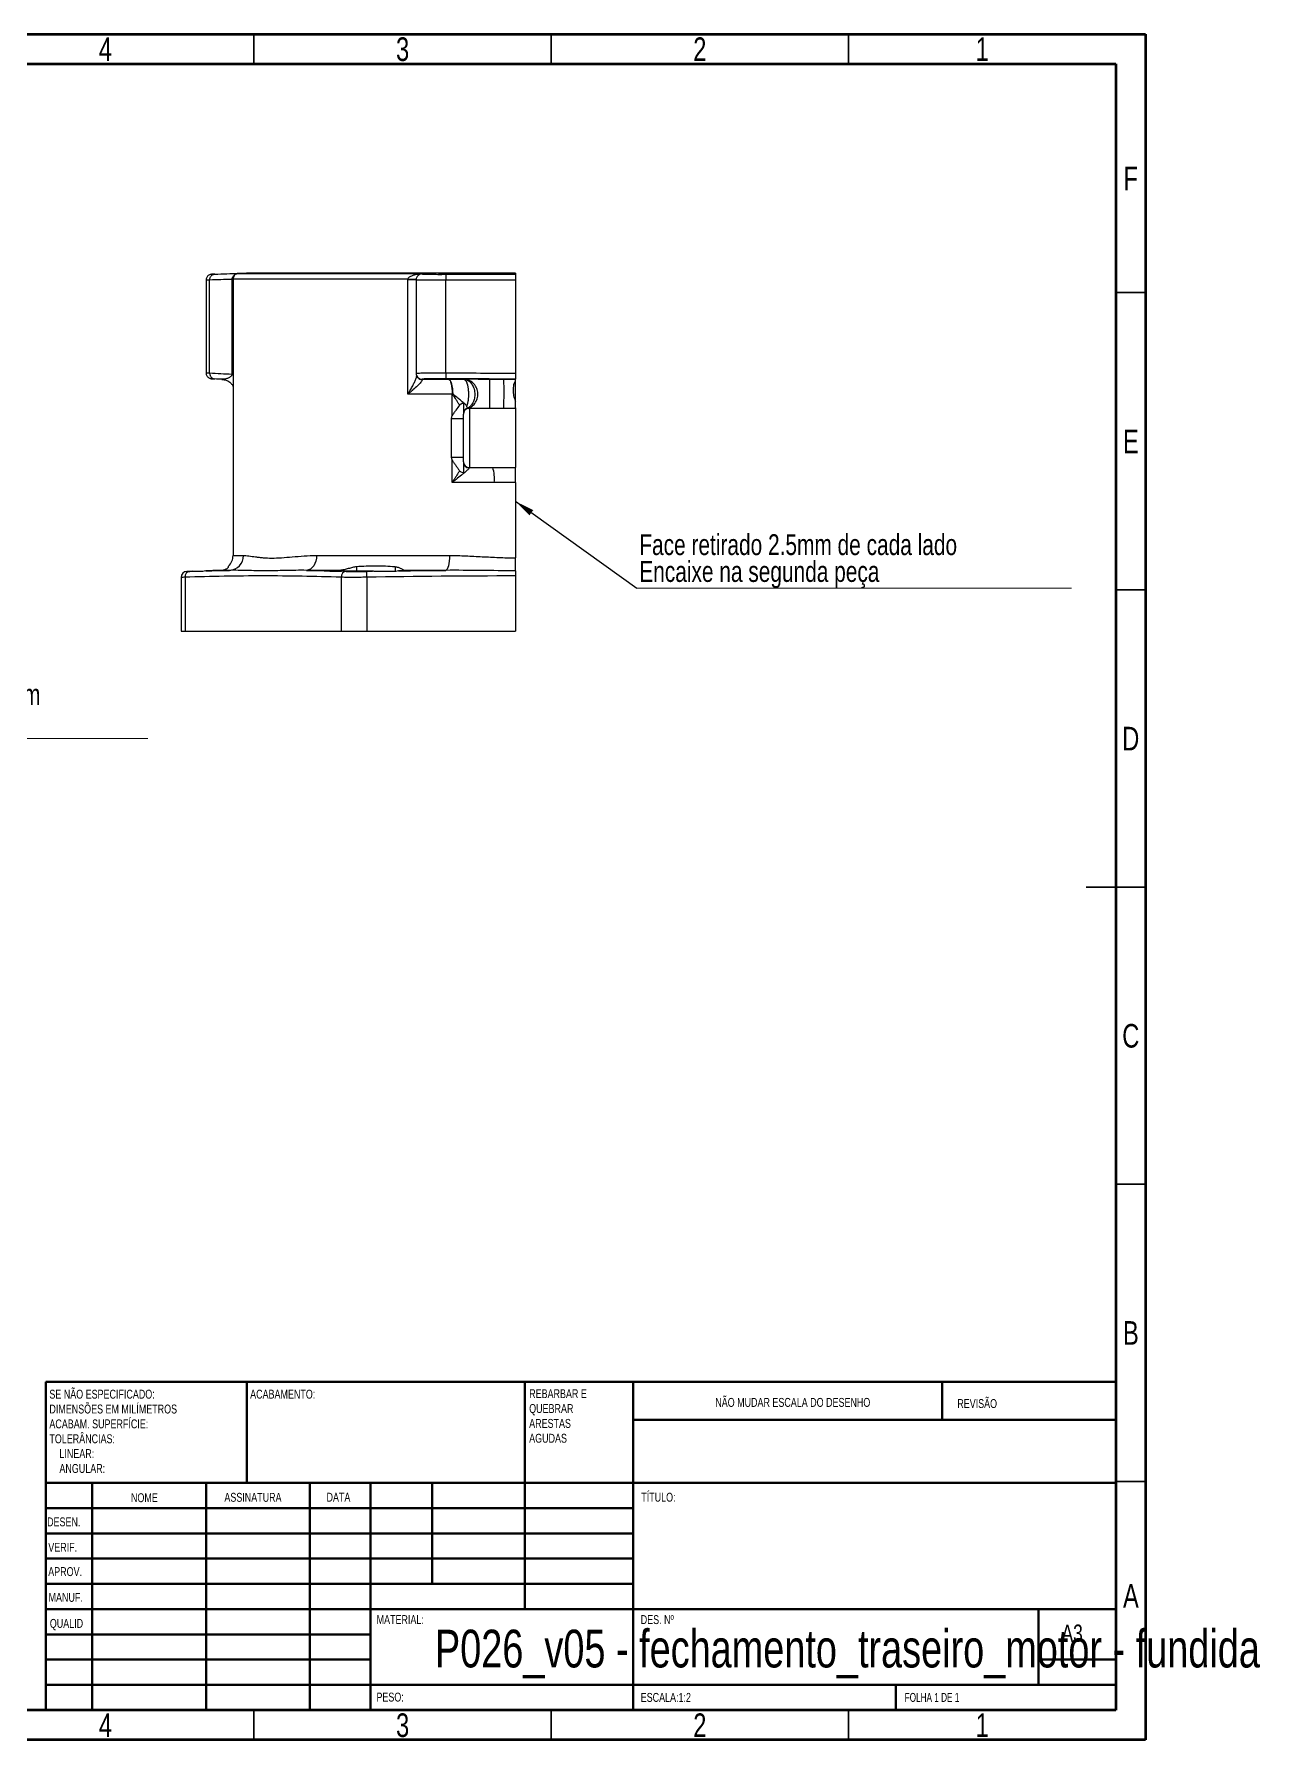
# Model space of a CAD drawing. Header units: millimetres. Extents: x 15 to 434, y 5 to 292.
# Drawn here: x 228 to 434.2, y 5 to 292 of the extents above; entities that cross this region are included whole.
import ezdxf

# ---------------------------------------------------------------- set-up
doc = ezdxf.new("R2010")
doc.units = ezdxf.units.MM
doc.styles.add('SLDTEXTSTYLE0', font='TXT', dxfattribs={"width": 0.75})
doc.styles.add('SLDTEXTSTYLE1', font='TXT', dxfattribs={"width": 0.6875})
doc.dimstyles.new('SLDDIMSTYLE2', dxfattribs={"dimtxt": 0.18, "dimasz": 3.302, "dimexe": 0, "dimexo": 0.0625, "dimgap": 0, "dimtad": 0, "dimtih": 1, "dimtoh": 1, "dimdec": 0, "dimrnd": 1e-09, "dimzin": 0, "dimdsep": 46, "dimtxsty": 'Standard', "dimsah": 1, "dimcen": 0.09, "dimadec": 0, "dimazin": 0, "dimtfac": 3.302, "dimtdec": 0, "dimtofl": 0, "dimtmove": 0, "dimatfit": 3, "dimfxl": 1, "dimfrac": 2, "dimtolj": 1, "dimtzin": 0, "dimarcsym": 0})

# ---------------------------------------------------------------- blocks, each defined once
blk = doc.blocks.new('SW_NOTE_0')
at = {"color": 0, "linetype": 'Continuous', "lineweight": 0, "char_height": 1.5, "attachment_point": 1, "style": 'SLDTEXTSTYLE0'}
for s, insert in [('SE NÃO ESPECIFICADO:', (0, 1.93)), ('ACABAM. SUPERFÍCIE:', (0, -3.07)), ('DIMENSÕES EM MILÍMETROS', (0, -0.57)), ('TOLERÂNCIAS:', (0, -5.57)), ('LINEAR:', (1.69, -8.07)), ('ANGULAR:', (1.69, -10.57))]:
    blk.add_mtext(s, dxfattribs=dict(at, insert=insert))
blk = doc.blocks.new('SW_NOTE_1')
at = {"color": 0, "linetype": 'Continuous', "lineweight": 0, "char_height": 1.5, "attachment_point": 1, "style": 'SLDTEXTSTYLE0'}
for s, insert in [('REBARBAR E', (0, 1.93)), ('QUEBRAR', (0, -0.57)), ('ARESTAS', (0, -3.07)), ('AGUDAS', (0, -5.57))]:
    blk.add_mtext(s, dxfattribs=dict(at, insert=insert))
blk = doc.blocks.new('SW_NOTE_2')
at = {"color": 0, "linetype": 'Continuous', "lineweight": 0}
blk.add_line((68.83, 0), (0, 0), dxfattribs=at)
at = {"color": 0, "linetype": 'Continuous', "lineweight": 0, "char_height": 3.5, "attachment_point": 1, "style": 'SLDTEXTSTYLE0'}
for s, insert in [('Base planificada, retirado 10mm', (0.43, 9.15)), ('Encaixe nos inversores', (0.43, 4.63))]:
    blk.add_mtext(s, dxfattribs=dict(at, insert=insert))
blk = doc.blocks.new('SW_NOTE_11')
at = {"color": 0, "linetype": 'Continuous', "lineweight": 0}
blk.add_line((73.1, 0), (0, 0), dxfattribs=at)
at = {"color": 0, "linetype": 'Continuous', "lineweight": 0, "char_height": 3.5, "attachment_point": 1, "style": 'SLDTEXTSTYLE0'}
for s, insert in [('Face retirado 2.5mm de cada lado', (0.41, 9.07)), ('Encaixe na segunda peça', (0.41, 4.55))]:
    blk.add_mtext(s, dxfattribs=dict(at, insert=insert))

msp = doc.modelspace()

# ---------------------------------------------------------------- linework, layer by layer
at = {"color": 7, "linetype": 'Continuous', "lineweight": 70}
for p, q in [((15, 292), (415, 292)), ((415, 292), (415, 5)), ((20, 287), (410, 287)), ((410, 287), (410, 10)), ((410, 10), (20, 10)), ((415, 5), (15, 5))]:
    msp.add_line(p, q, dxfattribs=at)
at = {"color": 7, "linetype": 'Continuous', "lineweight": 35}
for p, q in [((265, 287), (265, 292)), ((315, 287), (315, 292)), ((365, 287), (365, 292)), ((410, 248.5), (415, 248.5)), ((410, 198.5), (415, 198.5)), ((415, 148.5), (405, 148.5)), ((410, 148.5), (415, 148.5)), ((410, 98.5), (415, 98.5)), ((410, 48.5), (415, 48.5)), ((265, 10), (265, 5)), ((315, 10), (315, 5)), ((365, 10), (365, 5))]:
    msp.add_line(p, q, dxfattribs=at)
at = {"color": 7, "linetype": 'Continuous', "lineweight": 25}
for p, q in [((256.945, 250.586), (256.945, 235.018)), ((257.551, 234.986), (257.551, 250.609)), ((261.492, 250.74), (261.33, 250.74)), ((261.33, 234.812), (261.33, 250.74)), ((290.898, 250.746), (261.492, 250.746)), ((261.492, 250.74), (261.492, 234.812)), ((263.741, 251.779), (262.464, 251.746)), ((308.991, 251.779), (263.741, 251.779)), ((290.897, 231.424), (290.897, 250.673)), ((292.3, 250.656), (292.3, 234.924)), ((297.3, 235.018), (297.3, 250.586)), ((308.991, 251.779), (308.991, 251.626)), ((308.991, 250.627), (308.991, 234.963)), ((261.492, 234.812), (261.33, 234.812)), ((261.491, 233.974), (261.491, 204.278)), ((292.3, 234.922), (292.308, 234.924)), ((293.289, 233.923), (297.762, 233.923)), ((298.35, 231.424), (290.897, 231.424)), ((298.439, 231.424), (298.35, 231.424)), ((298.35, 227.762), (298.35, 231.424)), ((298.241, 220.807), (298.241, 227.307)), ((298.241, 227.307), (300.241, 227.307)), ((300.241, 220.057), (300.241, 228.057)), ((301.241, 229.005), (301.241, 219.057)), ((308.991, 229.145), (308.991, 228.991)), ((308.991, 228.991), (308.991, 219.059)), ((298.241, 220.807), (300.241, 220.807)), ((298.35, 216.557), (298.35, 220.351)), ((301.241, 219.057), (305.185, 219.057)), ((305.431, 216.557), (298.35, 216.557)), ((308.991, 216.56), (308.991, 203.859)), ((275.557, 204.278), (297.914, 204.278)), ((254.741, 201.628), (253.712, 201.592)), ((260.904, 201.779), (259.456, 201.779)), ((279.465, 201.779), (273.841, 201.779)), ((288.74, 202.356), (288.74, 201.609)), ((297.304, 201.779), (290.222, 201.779)), ((252.741, 200.593), (252.741, 191.557)), ((253.41, 200.61), (253.41, 191.557)), ((279.66, 200.61), (279.66, 191.557)), ((283.991, 200.61), (283.991, 191.557)), ((308.991, 200.838), (308.991, 191.557)), ((252.741, 191.557), (253.41, 191.557)), ((253.41, 191.557), (279.66, 191.557)), ((279.66, 191.557), (283.991, 191.557)), ((283.991, 191.557), (308.991, 191.557))]:
    msp.add_line(p, q, dxfattribs=at)
at = {"color": 8, "linetype": 'Continuous', "lineweight": 25}
for p, q in [((262.464, 251.746), (294.782, 251.746)), ((292.405, 250.673), (290.897, 250.673)), ((261.491, 204.278), (263.23, 204.278)), ((282.253, 202.371), (282.253, 201.625))]:
    msp.add_line(p, q, dxfattribs=at)
at = {"color": 7, "linetype": 'Continuous', "lineweight": 50}
for p, q in [((230, 65.25), (410, 65.25)), ((230, 65.25), (230, 10)), ((263.8, 48.25), (263.8, 65.25)), ((310.6, 65.25), (310.6, 27)), ((328.8, 65.25), (328.8, 10)), ((380.8, 58.875), (380.8, 65.25)), ((410, 58.875), (328.8, 58.875)), ((410, 48.25), (230, 48.25)), ((237.8, 48.25), (237.8, 10)), ((256.991, 48.25), (256.991, 10)), ((274.399, 48.25), (274.399, 10)), ((284.6, 10), (284.6, 48.25)), ((295, 31.25), (295, 48.25)), ((328.8, 44), (230, 44)), ((328.8, 39.75), (230, 39.75)), ((328.8, 35.5), (230, 35.5)), ((328.8, 31.25), (230, 31.25)), ((284.6, 27), (230, 27)), ((284.6, 27), (410, 27)), ((397, 14.25), (397, 27)), ((284.6, 22.75), (230, 22.75)), ((284.6, 18.5), (230, 18.5)), ((410, 18.5), (397, 18.5)), ((230, 14.25), (410, 14.25)), ((373, 10), (373, 14.25))]:
    msp.add_line(p, q, dxfattribs=at)
at = {"color": 7, "linetype": 'Continuous', "lineweight": 25, "flags": 128}
for points in [[(297.294, 251.585), (297.294, 251.562), (297.294, 251.502), (297.295, 251.408), (297.295, 251.284), (297.296, 251.133), (297.297, 250.963), (297.299, 250.778), (297.3, 250.586)], [(292.3, 234.922), (292.319, 234.728), (292.374, 234.544)], [(297.3, 235.018), (297.298, 234.827), (297.297, 234.643), (297.295, 234.473), (297.294, 234.323), (297.293, 234.198), (297.292, 234.104), (297.292, 234.043), (297.291, 234.018)], [(297.762, 233.923), (297.895, 233.86), (298.022, 233.708), (298.138, 233.472), (298.241, 233.161), (298.324, 232.786), (298.387, 232.361), (298.425, 231.901), (298.439, 231.424)], [(297.762, 233.923), (297.878, 233.86), (297.989, 233.708), (298.09, 233.472), (298.179, 233.161), (298.252, 232.786), (298.306, 232.361), (298.339, 231.901), (298.35, 231.424)], [(275.557, 204.278), (275.525, 203.801), (275.428, 203.341), (275.27, 202.916), (275.058, 202.541), (274.799, 202.23), (274.502, 201.994), (274.179, 201.842), (273.841, 201.779)], [(297.914, 204.278), (297.902, 203.801), (297.868, 203.341), (297.812, 202.916), (297.736, 202.541), (297.644, 202.23), (297.539, 201.994), (297.424, 201.842), (297.304, 201.779)], [(283.991, 200.61), (283.987, 200.801), (283.984, 200.985), (283.982, 201.156), (283.979, 201.306), (283.977, 201.43), (283.976, 201.525), (283.975, 201.585), (283.974, 201.609)]]:
    msp.add_lwpolyline(points, dxfattribs=at)
at = {"color": 7, "linetype": 'Continuous', "lineweight": 25}
for centre, radius, start, end in [((261.345, 253.177), 2.435, 269.64766, 273.45806), ((262.491, 250.746), 1, 91.5, 123.26429), ((301.222, 228.128), 0.982, 105.06224, 179.58437), ((301.241, 228.057), 1, 104.28406, 180), ((301.241, 220.057), 1, 180, 270), ((301.229, 219.988), 0.988, 180.60903, 268.50061), ((298.911, 217.175), 6.55, 354.57768, 16.69059), ((258.991, 204.278), 2.5, 314.43703, 0), ((260.77, 204.236), 2.46, 273.1064, 0.9727), ((253.741, 200.592), 1, 91.85847, 179.92534), ((254.344, 200.679), 0.936, 96.2896, 184.21279), ((280.614, 200.661), 0.954, 96.35029, 183.05225)]:
    msp.add_arc(centre, radius, start, end, dxfattribs=at)
at = {"color": 8, "linetype": 'Continuous', "lineweight": 25}
for centre, radius, start, end in [((290.254, 207.786), 42.965, 87.12925, 89.14083), ((293.3, 234.922), 0.999, 202.2127, 269.37553), ((293.316, 234.822), 0.951, 219.22078, 268.29296)]:
    msp.add_arc(centre, radius, start, end, dxfattribs=at)
at = {"color": 7, "linetype": 'Continuous', "lineweight": 25}
for points, knots in [([(258.425, 251.61), (258.406, 251.609), (258.28, 251.605), (258.116, 251.598), (257.973, 251.592), (257.898, 251.587), (257.848, 251.583), (257.78, 251.573), (257.681, 251.553), (257.518, 251.499), (257.31, 251.375), (257.121, 251.177), (256.997, 250.931), (256.94, 250.73), (256.95, 250.612), (256.953, 250.586)], [0, 0, 0, 0, 0.032255, 0.2095708, 0.3901367, 0.4857533, 0.5451521, 0.5729845, 0.6017868, 0.6526881, 0.7286674, 0.8180079, 0.8941632, 0.9762657, 1, 1, 1, 1]), ([(257.551, 250.611), (257.55, 250.677), (257.556, 250.741), (257.577, 250.867), (257.594, 250.929), (257.638, 251.049), (257.665, 251.106), (257.729, 251.214), (257.766, 251.265), (257.847, 251.356), (257.892, 251.398), (257.988, 251.471), (258.04, 251.503), (258.147, 251.553), (258.202, 251.573), (258.318, 251.601), (258.377, 251.609), (258.435, 251.61)], [0, 0, 0, 0, 0.125, 0.125, 0.25, 0.25, 0.375, 0.375, 0.5, 0.5, 0.625, 0.625, 0.75, 0.75, 0.875, 0.875, 1, 1, 1, 1]), ([(261.33, 250.742), (261.33, 250.813), (261.339, 250.883), (261.373, 251.019), (261.399, 251.086), (261.464, 251.21), (261.502, 251.268), (261.592, 251.377), (261.642, 251.426), (261.803, 251.558), (261.928, 251.625), (262.123, 251.694), (262.19, 251.712), (262.327, 251.737), (262.397, 251.744), (262.466, 251.746)], [0, 0, 0, 0, 0.125, 0.125, 0.25, 0.25, 0.375, 0.375, 0.5, 0.5, 0.75, 0.75, 0.875, 0.875, 1, 1, 1, 1]), ([(262.041, 251.626), (262.01, 251.614), (261.88, 251.564), (261.699, 251.378), (261.525, 251.086), (261.503, 250.858), (261.492, 250.746)], [0, 0, 0, 0, 0.099891, 0.4147109, 0.7123226, 1, 1, 1, 1]), ([(290.898, 250.746), (290.904, 250.836), (290.944, 250.919), (291.026, 251.024), (291.057, 251.056), (291.122, 251.115), (291.156, 251.142), (291.264, 251.218), (291.341, 251.261), (291.5, 251.337), (291.582, 251.37), (291.83, 251.459), (292.001, 251.505), (292.344, 251.579), (292.517, 251.608), (293.037, 251.679), (293.387, 251.706), (294.085, 251.738), (294.433, 251.744), (294.782, 251.746)], [0, 0, 0, 0, 0.0625, 0.0625, 0.09375, 0.09375, 0.125, 0.125, 0.1875, 0.1875, 0.25, 0.25, 0.375, 0.375, 0.5, 0.5, 0.75, 0.75, 1, 1, 1, 1]), ([(294.639, 251.742), (294.521, 251.738), (294.255, 251.73), (293.912, 251.716), (293.601, 251.7), (293.382, 251.683), (293.241, 251.668), (293.128, 251.649), (293.007, 251.619), (292.862, 251.563), (292.701, 251.467), (292.537, 251.318), (292.398, 251.111), (292.311, 250.882), (292.309, 250.724), (292.308, 250.657)], [0, 0, 0, 0, 0.1047343, 0.2364011, 0.3696837, 0.5072114, 0.6090045, 0.6666383, 0.7090148, 0.7458555, 0.7897391, 0.8394822, 0.8952516, 0.9553871, 1, 1, 1, 1]), ([(293.43, 251.632), (293.479, 251.628), (293.589, 251.619), (293.886, 251.608), (294.291, 251.598), (294.782, 251.59), (295.345, 251.585), (295.963, 251.582), (296.619, 251.582), (297.069, 251.584), (297.294, 251.585)], [0, 0, 0, 0, 0.1027045, 0.2308896, 0.3590682, 0.4872465, 0.6154334, 0.7436205, 0.8718103, 1, 1, 1, 1]), ([(294.782, 251.746), (294.779, 251.746), (294.714, 251.744), (294.651, 251.742), (294.589, 251.74)], [0, 0, 0, 0, 0.0332827, 1, 1, 1, 1]), ([(296.416, 251.659), (296.357, 251.66), (296.306, 251.661), (296.215, 251.664), (296.176, 251.666), (296.113, 251.669), (296.09, 251.671), (296.058, 251.675), (296.05, 251.677), (296.05, 251.681), (296.058, 251.683), (296.09, 251.687), (296.114, 251.689), (296.176, 251.693), (296.215, 251.696), (296.306, 251.7), (296.358, 251.702), (296.473, 251.705), (296.537, 251.707), (296.673, 251.71), (296.745, 251.712), (296.896, 251.715), (296.976, 251.716), (297.135, 251.718), (297.217, 251.719), (297.382, 251.72), (297.463, 251.72), (297.623, 251.72), (297.702, 251.72), (297.854, 251.72), (297.925, 251.719), (298.061, 251.718), (298.126, 251.717), (298.241, 251.715), (298.293, 251.713), (298.384, 251.71), (298.423, 251.709), (298.517, 251.704), (298.55, 251.7), (298.55, 251.694), (298.542, 251.691), (298.51, 251.687), (298.486, 251.685), (298.424, 251.681), (298.385, 251.679), (298.294, 251.675), (298.243, 251.673), (298.126, 251.669), (298.063, 251.667), (297.928, 251.664), (297.855, 251.663), (297.703, 251.66), (297.625, 251.659), (297.465, 251.657), (297.383, 251.656), (297.219, 251.655), (297.138, 251.655), (296.977, 251.655), (296.898, 251.655), (296.672, 251.656), (296.533, 251.657), (296.416, 251.659)], [0, 0, 0, 0, 0.03125, 0.03125, 0.0625, 0.0625, 0.09375, 0.09375, 0.125, 0.125, 0.15625, 0.15625, 0.1875, 0.1875, 0.21875, 0.21875, 0.25, 0.25, 0.28125, 0.28125, 0.3125, 0.3125, 0.34375, 0.34375, 0.375, 0.375, 0.40625, 0.40625, 0.4375, 0.4375, 0.46875, 0.46875, 0.5, 0.5, 0.53125, 0.53125, 0.5625, 0.5625, 0.625, 0.625, 0.65625, 0.65625, 0.6875, 0.6875, 0.71875, 0.71875, 0.75, 0.75, 0.78125, 0.78125, 0.8125, 0.8125, 0.84375, 0.84375, 0.875, 0.875, 0.90625, 0.90625, 0.9375, 0.9375, 1, 1, 1, 1]), ([(308.991, 251.626), (308.991, 251.625), (308.991, 251.617), (308.991, 251.589), (308.991, 251.569), (308.991, 251.517), (308.991, 251.486), (308.991, 251.413), (308.991, 251.371), (308.991, 251.279), (308.991, 251.229), (308.991, 251.121), (308.991, 251.063), (308.991, 250.885), (308.991, 250.756), (308.991, 250.627)], [0, 0, 0, 0, 0.125, 0.125, 0.25, 0.25, 0.375, 0.375, 0.5, 0.5, 0.625, 0.625, 0.75, 0.75, 1, 1, 1, 1]), ([(256.946, 235.017), (256.954, 234.924), (256.967, 234.747), (257.07, 234.517), (257.201, 234.338), (257.348, 234.209), (257.493, 234.121), (257.623, 234.068), (257.722, 234.041), (257.786, 234.029), (257.837, 234.022), (257.889, 234.016), (257.969, 234.01), (258.116, 234.001), (258.277, 233.992), (258.399, 233.987), (258.419, 233.986)], [0, 0, 0, 0, 0.084668, 0.1596834, 0.2259739, 0.2849171, 0.3366496, 0.3803992, 0.4153158, 0.4413101, 0.471176, 0.5240752, 0.616975, 0.7961113, 0.9677347, 1, 1, 1, 1]), ([(257.551, 234.984), (257.55, 234.919), (257.555, 234.855), (257.577, 234.729), (257.593, 234.667), (257.636, 234.548), (257.663, 234.491), (257.726, 234.384), (257.763, 234.333), (257.843, 234.241), (257.887, 234.2), (257.983, 234.127), (258.034, 234.095), (258.14, 234.044), (258.195, 234.024), (258.31, 233.995), (258.368, 233.987), (258.426, 233.986)], [0, 0, 0, 0, 0.125, 0.125, 0.25, 0.25, 0.375, 0.375, 0.5, 0.5, 0.625, 0.625, 0.75, 0.75, 0.875, 0.875, 1, 1, 1, 1]), ([(259.663, 233.923), (259.427, 233.934), (259.191, 233.946), (258.955, 233.958), (258.779, 233.967), (258.603, 233.976), (258.426, 233.986)], [0, 0, 0, 0, 0.0040000005, 0.0040000005, 0.0040000005, 0.0069915152, 0.0069915152, 0.0069915152, 0.0069915152]), ([(259.622, 233.899), (259.755, 233.891), (260.032, 233.874), (260.431, 233.745), (260.784, 233.558), (261.06, 233.34), (261.262, 233.122), (261.396, 232.93), (261.466, 232.798), (261.485, 232.752), (261.491, 232.738)], [0, 0, 0, 0, 0.135104, 0.2816171, 0.4216604, 0.5557779, 0.6854571, 0.8136776, 0.9443142, 1, 1, 1, 1]), ([(261.33, 234.812), (261.33, 234.772), (261.324, 234.735), (261.311, 234.679), (261.302, 234.656), (261.277, 234.596), (261.259, 234.566), (261.203, 234.485), (261.166, 234.445), (261.053, 234.339), (260.978, 234.287), (260.754, 234.151), (260.608, 234.09), (260.324, 233.995), (260.186, 233.962), (259.918, 233.922), (259.788, 233.915), (259.663, 233.923)], [0, 0, 0, 0, 0.015625, 0.015625, 0.03125, 0.03125, 0.0625, 0.0625, 0.125, 0.125, 0.25, 0.25, 0.5, 0.5, 0.75, 0.75, 1, 1, 1, 1]), ([(261.492, 234.812), (261.491, 234.656), (261.491, 234.311), (261.491, 234.024), (261.491, 233.867)], [0, 0, 0, 0, 0.4515231, 1, 1, 1, 1]), ([(293.287, 233.871), (293.307, 233.83), (293.295, 233.77), (293.24, 233.658), (293.216, 233.617), (293.159, 233.531), (293.126, 233.486), (293.016, 233.345), (292.928, 233.244), (292.732, 233.034), (292.625, 232.926), (292.283, 232.595), (292.027, 232.363), (291.62, 232.014), (291.48, 231.897), (291.266, 231.72), (291.193, 231.661), (291.047, 231.543), (290.972, 231.483), (290.897, 231.424)], [0, 0, 0, 0, 0.125, 0.125, 0.1875, 0.1875, 0.25, 0.25, 0.375, 0.375, 0.5, 0.5, 0.75, 0.75, 0.875, 0.875, 0.9375, 0.9375, 1, 1, 1, 1]), ([(292.377, 234.545), (292.385, 234.523), (292.407, 234.466), (292.449, 234.395), (292.486, 234.34), (292.515, 234.3), (292.544, 234.263), (292.565, 234.237), (292.579, 234.221)], [0, 0, 0, 0, 0.0904469, 0.2410988, 0.3521564, 0.4688761, 0.6640667, 1, 1, 1, 1]), ([(297.291, 234.018), (297.025, 234.021), (296.763, 234.022), (296.376, 234.023), (296.248, 234.023), (295.995, 234.023), (295.869, 234.022), (295.503, 234.021), (295.271, 234.019), (294.943, 234.014), (294.837, 234.013), (294.632, 234.009), (294.535, 234.007), (294.257, 234.001), (294.092, 233.996), (293.873, 233.987), (293.805, 233.984), (293.683, 233.977), (293.573, 233.971), (293.486, 233.963), (293.412, 233.956), (293.381, 233.952), (293.308, 233.94), (293.285, 233.931), (293.289, 233.923)], [0, 0, 0, 0, 0.125, 0.125, 0.1875, 0.1875, 0.25, 0.25, 0.375, 0.375, 0.4375, 0.4375, 0.5, 0.5, 0.625, 0.625, 0.6875, 0.6875, 0.75, 0.8125, 0.8125, 0.875, 0.875, 1, 1, 1, 1]), ([(297.762, 233.923), (298.188, 233.923), (298.616, 233.924), (299.259, 233.925), (299.473, 233.925), (299.794, 233.926), (299.954, 233.926), (300.113, 233.927), (300.218, 233.927), (300.27, 233.928), (300.322, 233.928)], [0, 0, 0, 0, 0.5, 0.5, 0.75, 0.75, 0.875, 0.9375, 0.9375, 1, 1, 1, 1]), ([(300.322, 233.928), (300.323, 233.928), (300.327, 233.929), (300.335, 233.931), (300.348, 233.935), (300.365, 233.939), (300.382, 233.944), (300.397, 233.948), (300.408, 233.95), (300.422, 233.952), (300.436, 233.954), (300.462, 233.957), (300.507, 233.961), (300.577, 233.966), (300.669, 233.97), (300.781, 233.974), (300.897, 233.976), (301.003, 233.978), (301.087, 233.978), (301.164, 233.978), (301.233, 233.978), (301.302, 233.978), (301.37, 233.978), (301.438, 233.977), (301.506, 233.977), (301.574, 233.977), (301.641, 233.976), (301.709, 233.976), (301.776, 233.976), (301.843, 233.975), (302.07, 233.974), (302.456, 233.973), (303, 233.971), (303.542, 233.968), (304.082, 233.967), (304.441, 233.965), (304.62, 233.965)], [0, 0, 0, 0, 0.0038798, 0.0146584, 0.03609, 0.0625313, 0.0905309, 0.1093031, 0.1250393, 0.133993, 0.1453564, 0.1610381, 0.1879641, 0.2189742, 0.2500489, 0.2820307, 0.3123733, 0.3309646, 0.3490775, 0.3622422, 0.3749173, 0.3875535, 0.4001564, 0.4127261, 0.4252626, 0.437766, 0.4502363, 0.4626735, 0.4750777, 0.4874489, 0.4997871, 0.6006869, 0.7011424, 0.8011693, 0.9007832, 1, 1, 1, 1]), ([(300.973, 229.025), (301.243, 229.106), (301.498, 229.238), (301.949, 229.588), (302.144, 229.807), (302.448, 230.302), (302.558, 230.579), (302.679, 231.157), (302.69, 231.458), (302.612, 232.046), (302.523, 232.333), (302.255, 232.858), (302.077, 233.095), (301.654, 233.49), (301.409, 233.648), (300.884, 233.864), (300.603, 233.923), (300.322, 233.928)], [0, 0, 0, 0, 0.125, 0.125, 0.25, 0.25, 0.375, 0.375, 0.5, 0.5, 0.625, 0.625, 0.75, 0.75, 0.875, 0.875, 1, 1, 1, 1]), ([(300.322, 233.928), (300.349, 233.927), (300.402, 233.924), (300.509, 233.91), (300.695, 233.871), (300.94, 233.775), (301.232, 233.587), (301.563, 233.272), (301.929, 232.7), (302.171, 231.86), (302.17, 230.943), (301.982, 230.249), (301.742, 229.79), (301.546, 229.528), (301.372, 229.351), (301.227, 229.231), (301.093, 229.142), (301.007, 229.097), (300.967, 229.076)], [0, 0, 0, 0, 0.0157716, 0.0314937, 0.0628963, 0.1256846, 0.179511, 0.2507786, 0.3594404, 0.4999818, 0.6297558, 0.7492381, 0.8167483, 0.8743346, 0.9120244, 0.9455316, 0.9748571, 1, 1, 1, 1]), ([(300.322, 233.928), (300.332, 233.927), (300.352, 233.923), (300.393, 233.912), (300.423, 233.897), (300.462, 233.874), (300.482, 233.859), (300.521, 233.826), (300.54, 233.807), (300.579, 233.764), (300.598, 233.74), (300.635, 233.688), (300.654, 233.659), (300.689, 233.599), (300.707, 233.567), (300.741, 233.498), (300.758, 233.461), (300.79, 233.384), (300.806, 233.343), (300.837, 233.257), (300.852, 233.213), (300.88, 233.121), (300.894, 233.073), (300.92, 232.975), (300.933, 232.925), (300.956, 232.82), (300.968, 232.766), (300.989, 232.656), (300.999, 232.599), (301.018, 232.484), (301.026, 232.426), (301.042, 232.308), (301.049, 232.248), (301.062, 232.126), (301.067, 232.065), (301.077, 231.94), (301.081, 231.876), (301.088, 231.749), (301.091, 231.685), (301.094, 231.558), (301.095, 231.494), (301.096, 231.303), (301.094, 231.175), (301.085, 230.984), (301.081, 230.921), (301.073, 230.796), (301.068, 230.734), (301.05, 230.552), (301.035, 230.434), (301.009, 230.261), (300.999, 230.204), (300.979, 230.094), (300.968, 230.04), (300.934, 229.884), (300.909, 229.785), (300.867, 229.647), (300.853, 229.602), (300.83, 229.538), (300.822, 229.517), (300.807, 229.476), (300.799, 229.456), (300.791, 229.437)], [0, 0, 0, 0, 0.015625, 0.03125, 0.0625, 0.0625, 0.09375, 0.09375, 0.125, 0.125, 0.15625, 0.15625, 0.1875, 0.1875, 0.21875, 0.21875, 0.25, 0.25, 0.28125, 0.28125, 0.3125, 0.3125, 0.34375, 0.34375, 0.375, 0.375, 0.40625, 0.40625, 0.4375, 0.4375, 0.46875, 0.46875, 0.5, 0.5, 0.53125, 0.53125, 0.5625, 0.5625, 0.59375, 0.59375, 0.625, 0.625, 0.6875, 0.6875, 0.71875, 0.71875, 0.75, 0.75, 0.8125, 0.8125, 0.84375, 0.84375, 0.875, 0.875, 0.9375, 0.9375, 0.96875, 0.96875, 0.984375, 0.984375, 1, 1, 1, 1]), ([(304.62, 233.965), (304.626, 233.954), (304.632, 233.886), (304.642, 233.645), (304.647, 233.471), (304.654, 233.042), (304.657, 232.786), (304.66, 232.227), (304.661, 231.924), (304.659, 231.31), (304.658, 231), (304.652, 230.414), (304.648, 230.138), (304.639, 229.659), (304.634, 229.456), (304.623, 229.148), (304.617, 229.044), (304.611, 228.996)], [0, 0, 0, 0, 0.125, 0.125, 0.25, 0.25, 0.375, 0.375, 0.5, 0.5, 0.625, 0.625, 0.75, 0.75, 0.875, 0.875, 1, 1, 1, 1]), ([(306.997, 233.959), (306.999, 233.954), (307.001, 233.934), (307.004, 233.866), (307.005, 233.819), (307.01, 233.646), (307.012, 233.488), (307.014, 233.279), (307.014, 233.266), (307.016, 233.039), (307.018, 232.783), (307.02, 232.225), (307.02, 231.923), (307.02, 231.464), (307.019, 231.31), (307.018, 231.006), (307.018, 230.855), (307.016, 230.562), (307.015, 230.42), (307.013, 230.158), (307.012, 230.036), (307.011, 229.915), (307.011, 229.908), (307.009, 229.78), (307.008, 229.67), (307.005, 229.47), (307.004, 229.381), (307, 229.226), (306.999, 229.161), (306.995, 229.056), (306.994, 229.017), (306.992, 228.993)], [0, 0, 0, 0, 0.0625, 0.0625, 0.125, 0.125, 0.2421875, 0.2421875, 0.25, 0.25, 0.375, 0.375, 0.5, 0.5, 0.5625, 0.5625, 0.625, 0.625, 0.6875, 0.6875, 0.7460937, 0.7460937, 0.75, 0.75, 0.8125, 0.8125, 0.875, 0.875, 0.9375, 0.9375, 1, 1, 1, 1]), ([(306.997, 233.959), (307.371, 233.959), (307.932, 233.958), (308.586, 233.957), (308.877, 233.957), (308.98, 233.957), (308.991, 233.957)], [0, 0, 0, 0, 0.5625362, 0.8438095, 0.9844457, 1, 1, 1, 1]), ([(308.991, 233.615), (308.865, 233.449), (308.765, 233.228), (308.63, 232.709), (308.595, 232.412), (308.595, 231.785), (308.63, 231.456), (308.765, 230.816), (308.865, 230.505), (308.991, 230.228)], [0, 0, 0, 0, 0.25, 0.25, 0.5, 0.5, 0.75, 0.75, 1, 1, 1, 1]), ([(308.991, 234.963), (308.991, 234.899), (308.991, 234.835), (308.991, 234.71), (308.991, 234.648), (308.991, 234.529), (308.991, 234.473), (308.991, 234.366), (308.991, 234.315), (308.991, 234.223), (308.991, 234.182), (308.991, 234.108), (308.991, 234.076), (308.991, 233.998), (308.991, 233.968), (308.991, 233.964)], [0, 0, 0, 0, 0.125, 0.125, 0.25, 0.25, 0.375, 0.375, 0.5, 0.5, 0.625, 0.625, 0.75, 0.75, 1, 1, 1, 1]), ([(308.991, 233.614), (308.991, 233.642), (308.991, 233.726), (308.991, 233.782), (308.991, 233.823), (308.991, 233.87), (308.991, 233.893), (308.991, 233.909)], [0, 0, 0, 0, 0.1802972, 0.5388268, 0.7178606, 0.807619, 1, 1, 1, 1]), ([(308.991, 230.228), (308.991, 230.369), (308.991, 230.518), (308.991, 230.831), (308.991, 230.997), (308.991, 231.328), (308.991, 231.495), (308.991, 231.833), (308.991, 231.998), (308.991, 232.319), (308.991, 232.476), (308.991, 232.769), (308.991, 232.905), (308.991, 233.156), (308.991, 233.269), (308.991, 233.464), (308.991, 233.548), (308.991, 233.615)], [0, 0, 0, 0, 0.125, 0.125, 0.25, 0.25, 0.375, 0.375, 0.5, 0.5, 0.625, 0.625, 0.75, 0.75, 0.875, 0.875, 1, 1, 1, 1]), ([(300.791, 229.437), (300.732, 229.506), (300.662, 229.579), (300.51, 229.73), (300.426, 229.808), (300.16, 230.049), (299.966, 230.215), (299.558, 230.552), (299.344, 230.724), (298.9, 231.073), (298.672, 231.248), (298.439, 231.424)], [0, 0, 0, 0, 0.125, 0.125, 0.25, 0.25, 0.5, 0.5, 0.75, 0.75, 1, 1, 1, 1]), ([(299.584, 229.574), (299.501, 229.72), (299.413, 229.869), (299.232, 230.174), (299.138, 230.329), (298.849, 230.794), (298.648, 231.108), (298.439, 231.424)], [0, 0, 0, 0, 0.25, 0.25, 0.5, 0.5, 1, 1, 1, 1]), ([(299.584, 229.574), (299.618, 229.623), (299.659, 229.665), (299.753, 229.742), (299.807, 229.776), (299.978, 229.863), (300.106, 229.903), (300.241, 229.929)], [0, 0, 0, 0, 0.25, 0.25, 0.5, 0.5, 1, 1, 1, 1]), ([(300.241, 229.929), (300.241, 229.68), (300.241, 229.182), (300.241, 228.599), (300.241, 228.304), (300.241, 228.231)], [0, 0, 0, 0, 0.4286864, 0.8573642, 1, 1, 1, 1]), ([(308.991, 228.991), (308.991, 229.009), (308.991, 229.046), (308.991, 229.101), (308.991, 229.113), (308.991, 229.137), (308.991, 229.151), (308.991, 229.174), (308.991, 229.183), (308.991, 229.195), (308.991, 229.202), (308.991, 229.238), (308.991, 229.263), (308.991, 229.292), (308.991, 229.298), (308.991, 229.308), (308.991, 229.31), (308.991, 229.336), (308.991, 229.353), (308.991, 229.455), (308.991, 229.568), (308.991, 229.785), (308.991, 229.865), (308.991, 229.994), (308.991, 230.038), (308.991, 230.13), (308.991, 230.177), (308.991, 230.228)], [0, 0, 0, 0, 0.125, 0.125, 0.15625, 0.15625, 0.1875, 0.1875, 0.21875, 0.21875, 0.25, 0.25, 0.375, 0.375, 0.40625, 0.40625, 0.4375, 0.4375, 0.5, 0.5, 0.75, 0.75, 0.875, 0.875, 0.9375, 0.9375, 1, 1, 1, 1]), ([(298.241, 227.307), (298.241, 227.385), (298.251, 227.465), (298.288, 227.617), (298.316, 227.691), (298.35, 227.762)], [0, 0, 0, 0, 0.5, 0.5, 1, 1, 1, 1]), ([(299.584, 229.574), (299.395, 229.303), (299.187, 229.019), (298.863, 228.568), (298.753, 228.414), (298.594, 228.177), (298.541, 228.097), (298.441, 227.934), (298.393, 227.85), (298.35, 227.762)], [0, 0, 0, 0, 0.5, 0.5, 0.75, 0.75, 0.875, 0.875, 1, 1, 1, 1]), ([(300.967, 229.076), (300.963, 229.082), (300.955, 229.095), (300.941, 229.118), (300.926, 229.145), (300.909, 229.177), (300.883, 229.23), (300.845, 229.312), (300.809, 229.395), (300.791, 229.437)], [0, 0, 0, 0, 0.099624, 0.1989189, 0.2984451, 0.3986873, 0.5000614, 0.749939, 1, 1, 1, 1]), ([(300.975, 229.021), (300.975, 229.021), (300.974, 229.021), (300.973, 229.024), (300.973, 229.025)], [0, 0, 0, 0, 0.4999811, 1, 1, 1, 1]), ([(300.994, 229.026), (300.99, 229.025), (300.984, 229.023), (300.978, 229.021), (300.976, 229.021), (300.975, 229.021)], [0, 0, 0, 0, 0.5001287, 0.7600974, 1, 1, 1, 1]), ([(301.241, 229.005), (301.232, 229.005), (301.215, 229.006), (301.184, 229.006), (301.153, 229.008), (301.134, 229.01), (301.12, 229.012), (301.112, 229.014), (301.105, 229.015), (301.098, 229.015), (301.087, 229.017), (301.068, 229.019), (301.038, 229.024), (301.015, 229.026), (301, 229.027), (300.996, 229.026), (300.994, 229.026)], [0, 0, 0, 0, 0.0334912, 0.0643808, 0.1232592, 0.1854806, 0.2176196, 0.2494325, 0.2650234, 0.2806002, 0.3117819, 0.3742813, 0.4996408, 0.7497519, 0.8725496, 1, 1, 1, 1]), ([(304.611, 228.996), (304.472, 228.997), (304.198, 228.997), (303.789, 228.998), (303.384, 228.998), (302.967, 228.999), (302.553, 228.999), (302.118, 229.001), (301.686, 229.002), (301.385, 229.004), (301.241, 229.005)], [0, 0, 0, 0, 0.1232426, 0.2439869, 0.3637316, 0.4839743, 0.6154002, 0.7319561, 0.871022, 1, 1, 1, 1]), ([(308.991, 228.991), (308.864, 228.991), (308.553, 228.991), (308.066, 228.992), (307.527, 228.992), (307.172, 228.992), (306.992, 228.993)], [0, 0, 0, 0, 0.1898027, 0.4673377, 0.7299343, 1, 1, 1, 1]), ([(298.35, 220.351), (298.316, 220.421), (298.288, 220.497), (298.251, 220.649), (298.241, 220.727), (298.241, 220.807)], [0, 0, 0, 0, 0.5, 0.5, 1, 1, 1, 1]), ([(298.35, 220.351), (298.393, 220.263), (298.441, 220.179), (298.541, 220.016), (298.594, 219.936), (298.753, 219.7), (298.862, 219.547), (299.078, 219.246), (299.185, 219.099), (299.391, 218.813), (299.49, 218.674), (299.584, 218.539)], [0, 0, 0, 0, 0.125, 0.125, 0.25, 0.25, 0.5, 0.5, 0.75, 0.75, 1, 1, 1, 1]), ([(301.203, 219), (301.189, 218.958), (301.144, 218.897), (301.045, 218.785), (301.006, 218.744), (300.922, 218.658), (300.875, 218.613), (300.727, 218.472), (300.615, 218.371), (300.376, 218.162), (300.25, 218.054), (299.854, 217.724), (299.567, 217.493), (299.122, 217.144), (298.971, 217.027), (298.741, 216.851), (298.664, 216.793), (298.508, 216.675), (298.429, 216.615), (298.35, 216.557)], [0, 0, 0, 0, 0.125, 0.125, 0.1875, 0.1875, 0.25, 0.25, 0.375, 0.375, 0.5, 0.5, 0.75, 0.75, 0.875, 0.875, 0.9375, 0.9375, 1, 1, 1, 1]), ([(299.584, 218.539), (299.495, 218.383), (299.401, 218.223), (299.206, 217.897), (299.105, 217.731), (298.898, 217.398), (298.792, 217.231), (298.629, 216.979), (298.574, 216.895), (298.463, 216.726), (298.407, 216.641), (298.35, 216.557)], [0, 0, 0, 0, 0.25, 0.25, 0.5, 0.5, 0.75, 0.75, 0.875, 0.875, 1, 1, 1, 1]), ([(300.241, 218.184), (300.106, 218.21), (299.98, 218.249), (299.808, 218.336), (299.755, 218.37), (299.66, 218.447), (299.618, 218.491), (299.584, 218.539)], [0, 0, 0, 0, 0.5, 0.5, 0.75, 0.75, 1, 1, 1, 1]), ([(300.241, 219.882), (300.241, 219.735), (300.241, 219.204), (300.241, 218.612), (300.241, 218.184)], [0, 0, 0, 0, 0.27755, 1, 1, 1, 1]), ([(308.991, 216.56), (308.991, 216.722), (308.991, 216.881), (308.991, 217.194), (308.991, 217.35), (308.991, 217.648), (308.991, 217.789), (308.991, 218.057), (308.991, 218.185), (308.991, 218.414), (308.991, 218.518), (308.991, 218.702), (308.991, 218.781), (308.991, 218.911), (308.991, 218.961), (308.991, 219.033), (308.991, 219.054), (308.991, 219.059)], [0, 0, 0, 0, 0.125, 0.125, 0.25, 0.25, 0.375, 0.375, 0.5, 0.5, 0.625, 0.625, 0.75, 0.75, 0.875, 0.875, 1, 1, 1, 1]), ([(263.23, 204.278), (263.507, 204.278), (263.815, 204.246), (264.494, 204.156), (264.864, 204.099), (265.468, 204.018), (265.677, 203.991), (266.108, 203.944), (266.331, 203.922), (267.022, 203.869), (267.51, 203.849), (268.543, 203.85), (269.088, 203.87), (270.233, 203.94), (270.834, 203.991), (272.092, 204.099), (272.75, 204.156), (274.116, 204.246), (274.824, 204.278), (275.557, 204.278)], [0, 0, 0, 0, 0.125, 0.125, 0.25, 0.25, 0.3125, 0.3125, 0.375, 0.375, 0.5, 0.5, 0.625, 0.625, 0.75, 0.75, 0.875, 0.875, 1, 1, 1, 1]), ([(297.914, 204.278), (298.82, 204.278), (299.731, 204.252), (301.561, 204.177), (302.48, 204.128), (304.329, 204.029), (305.259, 203.98), (307.122, 203.902), (308.055, 203.873), (308.991, 203.859)], [0, 0, 0, 0, 0.25, 0.25, 0.5, 0.5, 0.75, 0.75, 1, 1, 1, 1]), ([(308.991, 201.7), (308.991, 201.811), (308.991, 201.944), (308.991, 202.175), (308.991, 202.258), (308.991, 202.431), (308.991, 202.522), (308.991, 202.709), (308.991, 202.806), (308.991, 203.008), (308.991, 203.112), (308.991, 203.426), (308.991, 203.64), (308.991, 203.859)], [0, 0, 0, 0, 0.25, 0.25, 0.375, 0.375, 0.5, 0.5, 0.625, 0.625, 0.75, 0.75, 1, 1, 1, 1]), ([(253.712, 201.592), (253.719, 201.592), (253.733, 201.593), (253.904, 201.598), (254.128, 201.606), (254.242, 201.609)], [0, 0, 0, 0, 0.2880588, 0.6378132, 1, 1, 1, 1]), ([(256.397, 201.609), (256.114, 201.609), (255.832, 201.609), (255.277, 201.609), (255.002, 201.609), (254.741, 201.609)], [0, 0, 0, 0, 0.5, 0.5, 1, 1, 1, 1]), ([(259.456, 201.779), (259.365, 201.776), (259.269, 201.772), (259.074, 201.765), (258.874, 201.758), (258.665, 201.75), (258.451, 201.743), (258.342, 201.739), (258.013, 201.727), (257.792, 201.719), (257.46, 201.708), (257.348, 201.704), (257.129, 201.697), (257.021, 201.693), (256.915, 201.69)], [0, 0, 0, 0, 0.125, 0.125, 0.25, 0.375, 0.375, 0.5, 0.5, 0.75, 0.75, 0.875, 0.875, 1, 1, 1, 1]), ([(259.456, 201.779), (259.557, 201.783), (259.654, 201.794), (259.836, 201.827), (259.921, 201.848), (260.079, 201.899), (260.153, 201.928), (260.287, 201.991), (260.348, 202.024), (260.457, 202.091), (260.505, 202.125), (260.589, 202.191), (260.625, 202.222), (260.71, 202.306), (260.741, 202.348), (260.741, 202.364)], [0, 0, 0, 0, 0.125, 0.125, 0.25, 0.25, 0.375, 0.375, 0.5, 0.5, 0.625, 0.625, 0.75, 0.75, 1, 1, 1, 1]), ([(260.741, 202.364), (260.741, 202.449), (260.741, 202.535), (260.741, 202.492), (260.741, 202.492)], [0, 0, 0, 0, 0.9978989, 1, 1, 1, 1]), ([(273.841, 201.779), (272.625, 201.793), (271.444, 201.767), (269.151, 201.72), (268.039, 201.698), (266.421, 201.698), (265.89, 201.703), (264.846, 201.72), (264.332, 201.731), (262.816, 201.767), (261.841, 201.793), (260.904, 201.779)], [0, 0, 0, 0, 0.25, 0.25, 0.5, 0.5, 0.625, 0.625, 0.75, 0.75, 1, 1, 1, 1]), ([(279.697, 201.609), (279.36, 201.609), (279.034, 201.609), (278.388, 201.609), (278.069, 201.609), (277.752, 201.609)], [0, 0, 0, 0, 0.5, 0.5, 1, 1, 1, 1]), ([(277.834, 201.689), (277.861, 201.693), (277.894, 201.697), (277.97, 201.704), (278.058, 201.712), (278.168, 201.719), (278.289, 201.727), (278.355, 201.731), (278.566, 201.743), (278.724, 201.75), (278.986, 201.762), (279.078, 201.765), (279.268, 201.772), (279.365, 201.776), (279.465, 201.779)], [0, 0, 0, 0, 0.125, 0.125, 0.25, 0.375, 0.375, 0.5, 0.5, 0.75, 0.75, 0.875, 0.875, 1, 1, 1, 1]), ([(282.253, 202.371), (282.037, 202.356), (281.814, 202.313), (281.467, 202.228), (281.349, 202.196), (281.114, 202.129), (280.996, 202.095), (280.64, 201.993), (280.399, 201.926), (280.044, 201.849), (279.927, 201.827), (279.693, 201.794), (279.577, 201.783), (279.465, 201.779)], [0, 0, 0, 0, 0.25, 0.25, 0.375, 0.375, 0.5, 0.5, 0.75, 0.75, 0.875, 0.875, 1, 1, 1, 1]), ([(280.508, 201.609), (280.685, 201.604), (280.897, 201.599), (281.267, 201.595), (281.401, 201.594), (281.679, 201.592), (281.824, 201.592), (282.125, 201.592), (282.281, 201.592), (282.607, 201.594), (282.773, 201.595), (283.277, 201.599), (283.621, 201.604), (283.974, 201.609)], [0, 0, 0, 0, 0.25, 0.25, 0.375, 0.375, 0.5, 0.5, 0.625, 0.625, 0.75, 0.75, 1, 1, 1, 1]), ([(288.74, 202.356), (287.66, 202.437), (286.579, 202.49), (284.957, 202.494), (284.415, 202.484), (283.334, 202.442), (282.793, 202.41), (282.253, 202.371)], [0, 0, 0, 0, 0.5, 0.5, 0.75, 0.75, 1, 1, 1, 1]), ([(288.896, 201.609), (288.289, 201.609), (287.683, 201.609), (286.47, 201.609), (285.864, 201.609), (285.259, 201.609)], [0, 0, 0, 0, 0.5, 0.5, 1, 1, 1, 1]), ([(290.222, 201.779), (290.212, 201.783), (290.193, 201.794), (290.142, 201.826), (290.11, 201.847), (290.032, 201.898), (289.986, 201.927), (289.883, 201.988), (289.826, 202.02), (289.636, 202.119), (289.485, 202.188), (289.144, 202.299), (288.954, 202.34), (288.74, 202.356)], [0, 0, 0, 0, 0.125, 0.125, 0.25, 0.25, 0.375, 0.375, 0.5, 0.5, 0.75, 0.75, 1, 1, 1, 1]), ([(290.222, 201.779), (290.232, 201.776), (290.236, 201.772), (290.231, 201.765), (290.213, 201.758), (290.172, 201.75), (290.118, 201.743), (290.085, 201.739), (289.969, 201.727), (289.87, 201.719), (289.688, 201.708), (289.622, 201.704), (289.481, 201.697), (289.406, 201.693), (289.326, 201.69)], [0, 0, 0, 0, 0.125, 0.125, 0.25, 0.375, 0.375, 0.5, 0.5, 0.75, 0.75, 0.875, 0.875, 1, 1, 1, 1]), ([(308.991, 201.7), (307.041, 201.707), (305.091, 201.729), (301.195, 201.771), (299.248, 201.792), (297.304, 201.779)], [0, 0, 0, 0, 0.5, 0.5, 1, 1, 1, 1]), ([(308.991, 201.7), (308.991, 201.657), (308.991, 201.603), (308.991, 201.48), (308.991, 201.411), (308.991, 201.26), (308.991, 201.18), (308.991, 201.012), (308.991, 200.925), (308.991, 200.838)], [0, 0, 0, 0, 0.25, 0.25, 0.5, 0.5, 0.75, 0.75, 1, 1, 1, 1]), ([(279.66, 200.61), (277.473, 200.682), (275.285, 200.739), (270.91, 200.817), (266.535, 200.859), (262.16, 200.817), (257.785, 200.739), (255.598, 200.682), (253.41, 200.61)], [0, 0, 0, 0, 0.25, 0.25, 0.5, 0.75, 0.75, 1, 1, 1, 1]), ([(283.991, 200.61), (283.55, 200.604), (283.12, 200.6), (282.49, 200.595), (282.282, 200.594), (281.876, 200.593), (281.68, 200.592), (281.304, 200.592), (281.123, 200.593), (280.776, 200.594), (280.609, 200.595), (280.146, 200.6), (279.881, 200.604), (279.66, 200.61)], [0, 0, 0, 0, 0.25, 0.25, 0.375, 0.375, 0.5, 0.5, 0.625, 0.625, 0.75, 0.75, 1, 1, 1, 1])]:
    msp.add_open_spline(points, degree=3, knots=knots, dxfattribs=at)
at = {"color": 8, "linetype": 'Continuous', "lineweight": 25}
for points, knots in [([(257.551, 250.609), (257.428, 250.606), (257.187, 250.598), (256.983, 250.591), (256.96, 250.587), (256.949, 250.586)], [0, 0, 0, 0, 0.3410106, 0.6751542, 1, 1, 1, 1]), ([(297.3, 250.586), (297.023, 250.585), (296.461, 250.582), (295.645, 250.582), (294.869, 250.585), (294.169, 250.59), (293.551, 250.598), (293.045, 250.608), (292.654, 250.621), (292.407, 250.635), (292.293, 250.647), (292.311, 250.654), (292.316, 250.656)], [0, 0, 0, 0, 0.1058187, 0.2147054, 0.3205235, 0.4294093, 0.5352285, 0.6441144, 0.7499506, 0.8588542, 0.9647179, 1, 1, 1, 1]), ([(294.782, 251.746), (294.678, 251.743), (294.404, 251.735), (294.026, 251.72), (293.677, 251.703), (293.435, 251.685), (293.297, 251.667), (293.285, 251.651), (293.331, 251.639), (293.416, 251.633), (293.43, 251.632)], [0, 0, 0, 0, 0.0888983, 0.2359092, 0.3829206, 0.5299036, 0.6768881, 0.8238405, 0.9707937, 1, 1, 1, 1]), ([(256.948, 235.018), (256.96, 235.016), (256.983, 235.011), (257.188, 235.001), (257.43, 234.991), (257.551, 234.986)], [0, 0, 0, 0, 0.3229475, 0.6614735, 1, 1, 1, 1]), ([(290.897, 231.424), (290.899, 231.426), (291.049, 231.665), (291.337, 232.139), (291.703, 232.802), (292.005, 233.412), (292.248, 233.983), (292.364, 234.346), (292.388, 234.508), (292.389, 234.514)], [0, 0, 0, 0, 0.0020592, 0.2130302, 0.4239093, 0.6035399, 0.7828732, 0.9918564, 1, 1, 1, 1]), ([(292.308, 234.924), (292.328, 234.933), (292.363, 234.95), (292.655, 234.971), (293.036, 234.988), (293.546, 235.001), (294.157, 235.012), (294.862, 235.019), (295.63, 235.022), (296.453, 235.022), (297.015, 235.019), (297.3, 235.018)], [0, 0, 0, 0, 0.1412584, 0.2470915, 0.3559907, 0.4617928, 0.5706606, 0.6764617, 0.7853293, 0.891131, 1, 1, 1, 1]), ([(253.41, 200.61), (253.273, 200.606), (252.992, 200.599), (252.776, 200.593), (252.756, 200.593), (252.746, 200.593)], [0, 0, 0, 0, 0.3498583, 0.7121606, 1, 1, 1, 1])]:
    msp.add_open_spline(points, degree=3, knots=knots, dxfattribs=at)
at = {"color": 7, "linetype": 'Continuous', "lineweight": 25}
for points in [[(261.33, 250.74), (260.07, 250.705), (258.81, 250.662), (257.551, 250.611)], [(257.551, 250.611), (257.551, 250.611), (257.551, 250.61), (257.551, 250.609)], [(258.435, 251.61), (259.778, 251.664), (261.122, 251.71), (262.466, 251.746)], [(261.33, 250.74), (261.33, 250.74), (261.33, 250.741), (261.33, 250.742)], [(261.492, 250.746), (261.492, 250.744), (261.492, 250.742), (261.492, 250.74)], [(290.897, 250.673), (290.897, 250.697), (290.897, 250.722), (290.898, 250.746)], [(297.294, 251.585), (301.193, 251.61), (305.092, 251.624), (308.991, 251.626)], [(308.991, 250.627), (305.094, 250.624), (301.197, 250.61), (297.3, 250.586)], [(257.551, 234.986), (257.551, 234.985), (257.551, 234.984), (257.551, 234.984)], [(257.551, 234.984), (258.81, 234.917), (260.07, 234.858), (261.33, 234.812)], [(293.289, 233.923), (293.273, 233.918), (293.272, 233.901), (293.287, 233.871)], [(308.991, 233.964), (305.091, 233.967), (301.191, 233.986), (297.291, 234.018)], [(297.3, 235.018), (301.197, 234.985), (305.094, 234.967), (308.991, 234.963)], [(304.62, 233.965), (305.412, 233.962), (306.205, 233.961), (306.997, 233.959)], [(308.991, 233.953), (308.991, 233.954), (308.991, 233.956), (308.991, 233.957)], [(300.973, 229.025), (300.972, 229.033), (300.97, 229.05), (300.967, 229.076)], [(306.992, 228.993), (306.198, 228.994), (305.404, 228.995), (304.611, 228.996)], [(305.185, 219.057), (306.452, 219.057), (307.721, 219.058), (308.991, 219.059)], [(308.991, 216.56), (307.802, 216.559), (306.616, 216.557), (305.431, 216.557)], [(254.242, 201.609), (254.408, 201.615), (254.574, 201.62), (254.741, 201.625)], [(254.741, 201.609), (254.741, 201.62), (254.741, 201.625), (254.741, 201.625)], [(256.915, 201.69), (256.733, 201.683), (256.561, 201.653), (256.397, 201.609)], [(256.915, 201.69), (258.244, 201.726), (259.574, 201.756), (260.904, 201.779)], [(273.841, 201.779), (275.172, 201.756), (276.503, 201.726), (277.834, 201.689)], [(277.752, 201.609), (277.762, 201.653), (277.789, 201.683), (277.834, 201.689)], [(280.002, 201.626), (279.9, 201.625), (279.799, 201.62), (279.697, 201.609)], [(284.96, 201.625), (283.307, 201.629), (281.655, 201.629), (280.002, 201.626)], [(280.002, 201.626), (280.171, 201.62), (280.339, 201.615), (280.508, 201.609)], [(283.974, 201.609), (284.303, 201.615), (284.631, 201.62), (284.96, 201.625)], [(285.259, 201.609), (285.159, 201.62), (285.06, 201.625), (284.96, 201.625)], [(289.326, 201.69), (289.191, 201.684), (289.048, 201.653), (288.896, 201.609)], [(289.326, 201.69), (291.985, 201.726), (294.644, 201.756), (297.304, 201.779)], [(308.991, 200.838), (300.657, 200.83), (292.323, 200.746), (283.991, 200.61)]]:
    msp.add_open_spline(points, degree=3, dxfattribs=at)

# ---------------------------------------------------------------- block references
at = {"color": 7, "linetype": 'Continuous', "lineweight": 0}
for name, p in [('SW_NOTE_11', (329.422, 198.781)), ('SW_NOTE_2', (178.314, 173.488)), ('SW_NOTE_0', (230.594, 61.987)), ('SW_NOTE_1', (311.309, 62.069))]:
    msp.add_blockref(name, p, dxfattribs=at)

# ---------------------------------------------------------------- texts
for s, insert, char_height, attachment_point, style in [('4', (240.018, 291.453), 3.969, 2, 'SLDTEXTSTYLE0'), ('3', (290.018, 291.453), 3.969, 2, 'SLDTEXTSTYLE0'), ('2', (340.018, 291.453), 3.969, 2, 'SLDTEXTSTYLE0'), ('1', (387.518, 291.453), 3.969, 2, 'SLDTEXTSTYLE0'), ('F', (412.495, 269.703), 3.969, 2, 'SLDTEXTSTYLE0'), ('E', (412.534, 225.453), 3.969, 2, 'SLDTEXTSTYLE0'), ('D', (412.511, 175.453), 3.969, 2, 'SLDTEXTSTYLE0'), ('C', (412.511, 125.453), 3.969, 2, 'SLDTEXTSTYLE0'), ('B', (412.534, 75.453), 3.969, 2, 'SLDTEXTSTYLE0'), ('ACABAMENTO:', (264.371, 63.919), 1.5, 1, 'SLDTEXTSTYLE0'), ('NÃO MUDAR ESCALA DO DESENHO', (342.615, 62.533), 1.5, 1, 'SLDTEXTSTYLE0'), ('REVISÃO', (383.328, 62.335), 1.5, 1, 'SLDTEXTSTYLE0'), ('NOME', (244.322, 46.501), 1.5, 1, 'SLDTEXTSTYLE0'), ('ASSINATURA', (260.034, 46.562), 1.5, 1, 'SLDTEXTSTYLE0'), ('DATA', (277.215, 46.576), 1.5, 1, 'SLDTEXTSTYLE0'), ('TÍTULO:', (330.163, 46.576), 1.5, 1, 'SLDTEXTSTYLE0'), ('DESEN.', (230.212, 42.43), 1.5, 1, 'SLDTEXTSTYLE0'), ('VERIF.', (230.41, 38.154), 1.5, 1, 'SLDTEXTSTYLE0'), ('APROV.', (230.402, 34.064), 1.5, 1, 'SLDTEXTSTYLE0'), ('MANUF.', (230.455, 29.734), 1.5, 1, 'SLDTEXTSTYLE0'), ('A', (412.534, 31.203), 3.969, 2, 'SLDTEXTSTYLE0'), ('MATERIAL:', (285.646, 25.986), 1.5, 1, 'SLDTEXTSTYLE0'), ('DES. Nº', (330.074, 25.986), 1.5, 1, 'SLDTEXTSTYLE0'), ('QUALID', (230.669, 25.35), 1.5, 1, 'SLDTEXTSTYLE0'), ('P026_v05 - fechamento_traseiro_motor - fundida', (364.844, 23.536), 6.35, 2, 'SLDTEXTSTYLE0'), ('A3', (400.871, 24.406), 2.9104, 1, 'SLDTEXTSTYLE0'), ('PESO:', (285.618, 12.949), 1.4986, 1, 'SLDTEXTSTYLE0'), ('ESCALA:1:2', (330.074, 12.9), 1.5, 1, 'SLDTEXTSTYLE0'), ('FOLHA 1 DE 1', (374.478, 12.9), 1.5, 1, 'SLDTEXTSTYLE1'), ('4', (240.018, 9.453), 3.969, 2, 'SLDTEXTSTYLE0'), ('3', (290.018, 9.453), 3.969, 2, 'SLDTEXTSTYLE0'), ('2', (340.018, 9.453), 3.969, 2, 'SLDTEXTSTYLE0'), ('1', (387.518, 9.453), 3.969, 2, 'SLDTEXTSTYLE0')]:
    msp.add_mtext(s, dxfattribs=dict(at, insert=insert, char_height=char_height, attachment_point=attachment_point, style=style))

# ---------------------------------------------------------------- leaders
msp.add_leader([(308.991, 213.391), (329.422, 198.781)], dimstyle='SLDDIMSTYLE2', dxfattribs=at)

doc.saveas('drawing.dxf')
